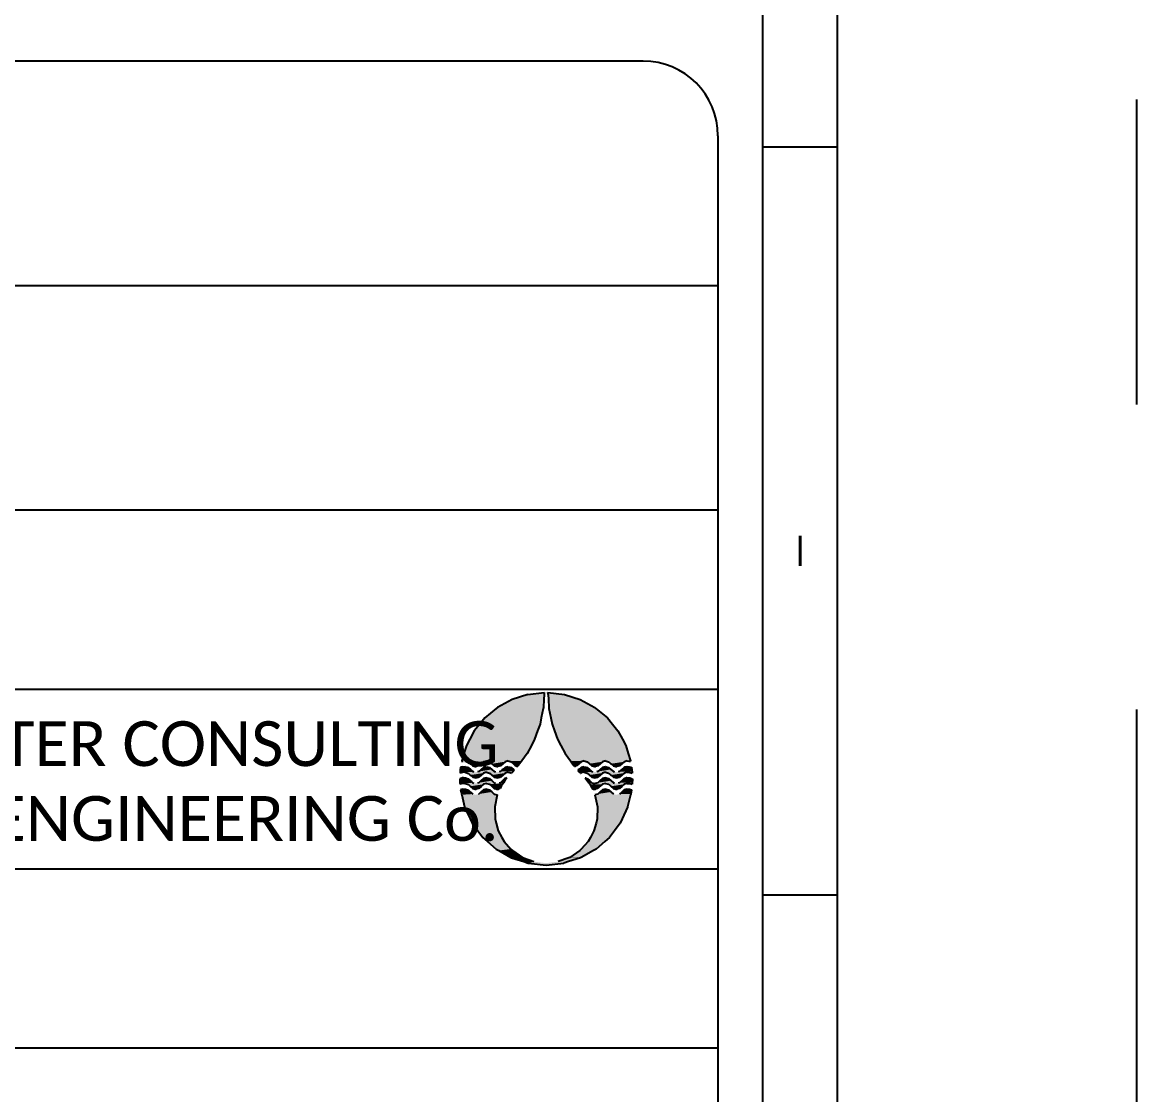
# Model space of a CAD drawing. Extents: x 0 to 9506, y 0 to 789.
# Drawn here: x 9456.565 to 9460.291, y 762.91 to 766.494 of the extents above; entities that cross this region are included whole.
import ezdxf
from ezdxf.enums import TextEntityAlignment as Align

# ---------------------------------------------------------------- set-up
doc = ezdxf.new("R2010")
doc.units = 0
doc.header["$LTSCALE"] = 3
doc.header["$MEASUREMENT"] = 0
doc.linetypes.add('CENTER', pattern=[2, 1.25, -0.25, 0.25, -0.25])
doc.layers.add('DIM', color=7, linetype='CONTINUOUS')
doc.layers.add('KD', color=3, linetype='CONTINUOUS')
doc.styles.add('Legend', font='calibri.ttf')
doc.styles.get("Standard").update_dxf_attribs({"font": 'romans.shx'})
doc.styles.add('TX', font='TXT.shx')

# ---------------------------------------------------------------- blocks, each defined once
blk = doc.blocks.new('*U412')
at = {"layer": 'KD', "color": 4, "linetype": 'Continuous'}
for p, q in [((61.52, 64.778), (61.353, 64.725)), ((61.695, 64.799), (61.52, 64.778)), ((61.694, 64.778), (61.691, 64.725)), ((61.694, 64.778), (61.695, 64.799)), ((61.735, 64.799), (61.736, 64.778)), ((61.91, 64.778), (61.735, 64.799)), ((61.736, 64.778), (61.739, 64.725)), ((61.91, 64.778), (62.077, 64.725)), ((61.186, 64.629), (61.064, 64.528)), ((61.199, 64.64), (61.186, 64.629)), ((61.353, 64.725), (61.199, 64.64)), ((61.685, 64.629), (61.664, 64.528)), ((61.686, 64.64), (61.685, 64.629)), ((61.691, 64.725), (61.686, 64.64)), ((61.739, 64.725), (61.744, 64.64)), ((61.744, 64.64), (61.745, 64.629)), ((61.745, 64.629), (61.766, 64.528)), ((62.077, 64.725), (62.231, 64.64)), ((62.231, 64.64), (62.245, 64.629)), ((62.245, 64.629), (62.366, 64.528)), ((61.064, 64.528), (61.01, 64.462)), ((61.664, 64.528), (61.651, 64.462)), ((61.766, 64.528), (61.779, 64.462)), ((62.366, 64.528), (62.42, 64.462)), ((60.953, 64.391), (60.905, 64.302)), ((61.01, 64.462), (60.953, 64.391)), ((61.626, 64.391), (61.593, 64.302)), ((61.651, 64.462), (61.626, 64.391)), ((61.779, 64.462), (61.805, 64.391)), ((61.805, 64.391), (61.837, 64.302)), ((62.42, 64.462), (62.477, 64.391)), ((62.477, 64.391), (62.525, 64.302)), ((60.905, 64.302), (60.87, 64.236)), ((61.593, 64.302), (61.559, 64.236)), ((61.837, 64.302), (61.871, 64.236)), ((62.525, 64.302), (62.56, 64.236)), ((60.843, 64.151), (60.819, 64.072)), ((60.87, 64.236), (60.843, 64.151)), ((61.514, 64.151), (61.456, 64.072)), ((61.559, 64.236), (61.514, 64.151)), ((61.871, 64.236), (61.916, 64.151)), ((61.916, 64.151), (61.974, 64.072)), ((62.56, 64.236), (62.587, 64.151)), ((62.587, 64.151), (62.611, 64.072)), ((60.836, 64.071), (60.818, 64.068)), ((60.818, 64.068), (60.819, 64.071)), ((60.819, 64.072), (60.819, 64.071)), ((60.854, 64.072), (60.836, 64.071)), ((60.854, 64.072), (60.882, 64.064)), ((60.882, 64.064), (60.887, 64.063)), ((60.887, 64.063), (60.91, 64.042)), ((60.91, 64.042), (60.912, 64.04)), ((60.912, 64.04), (60.936, 64.02)), ((60.936, 64.02), (60.937, 64.02)), ((60.937, 64.02), (60.963, 64.013)), ((60.999, 64.02), (60.973, 64.013)), ((61.001, 64.02), (60.999, 64.02)), ((61.024, 64.04), (61.001, 64.02)), ((61.026, 64.042), (61.024, 64.04)), ((61.049, 64.063), (61.026, 64.042)), ((61.051, 64.064), (61.049, 64.063)), ((61.083, 64.072), (61.051, 64.064)), ((61.083, 64.072), (61.115, 64.064)), ((61.115, 64.064), (61.14, 64.042)), ((61.14, 64.042), (61.165, 64.02)), ((61.165, 64.02), (61.192, 64.013)), ((61.23, 64.02), (61.202, 64.013)), ((61.255, 64.042), (61.23, 64.02)), ((61.28, 64.064), (61.255, 64.042)), ((61.312, 64.072), (61.28, 64.064)), ((61.312, 64.072), (61.344, 64.064)), ((61.344, 64.064), (61.369, 64.042)), ((61.369, 64.042), (61.388, 64.023)), ((61.388, 64.023), (61.398, 64.02)), ((61.413, 64.013), (61.398, 64.02)), ((61.418, 64.02), (61.413, 64.013)), ((61.421, 64.023), (61.418, 64.02)), ((61.434, 64.042), (61.421, 64.023)), ((61.45, 64.064), (61.434, 64.042)), ((61.456, 64.072), (61.45, 64.064)), ((61.974, 64.072), (61.98, 64.064)), ((61.98, 64.064), (61.996, 64.042)), ((61.996, 64.042), (62.01, 64.023)), ((62.01, 64.023), (62.012, 64.02)), ((62.017, 64.013), (62.012, 64.02)), ((62.032, 64.02), (62.017, 64.013)), ((62.042, 64.023), (62.032, 64.02)), ((62.061, 64.042), (62.042, 64.023)), ((62.086, 64.064), (62.061, 64.042)), ((62.118, 64.072), (62.086, 64.064)), ((62.118, 64.072), (62.151, 64.064)), ((62.151, 64.064), (62.176, 64.042)), ((62.176, 64.042), (62.2, 64.02)), ((62.2, 64.02), (62.228, 64.013)), ((62.265, 64.02), (62.238, 64.013)), ((62.29, 64.042), (62.265, 64.02)), ((62.315, 64.064), (62.29, 64.042)), ((62.347, 64.072), (62.315, 64.064)), ((62.347, 64.072), (62.349, 64.071)), ((62.349, 64.071), (62.38, 64.064)), ((62.38, 64.064), (62.381, 64.063)), ((62.381, 64.063), (62.405, 64.042)), ((62.405, 64.042), (62.406, 64.04)), ((62.406, 64.04), (62.429, 64.02)), ((62.429, 64.02), (62.431, 64.02)), ((62.431, 64.02), (62.457, 64.013)), ((62.493, 64.02), (62.467, 64.013)), ((62.494, 64.02), (62.493, 64.02)), ((62.518, 64.04), (62.494, 64.02)), ((62.52, 64.042), (62.518, 64.04)), ((62.544, 64.063), (62.52, 64.042)), ((62.548, 64.064), (62.544, 64.063)), ((62.575, 64.071), (62.548, 64.064)), ((62.612, 64.068), (62.594, 64.071)), ((62.611, 64.072), (62.611, 64.071)), ((62.611, 64.071), (62.612, 64.068)), ((60.802, 63.951), (60.801, 63.943)), ((60.827, 63.951), (60.801, 63.943)), ((60.801, 63.943), (60.801, 63.943)), ((60.801, 63.943), (60.801, 63.943)), ((60.804, 63.974), (60.802, 63.96)), ((60.802, 63.96), (60.802, 63.957)), ((60.802, 63.957), (60.802, 63.952)), ((60.802, 63.952), (60.802, 63.951)), ((60.807, 64.003), (60.804, 63.981)), ((60.804, 63.981), (60.804, 63.974)), ((60.83, 64.011), (60.807, 64.005)), ((60.807, 64.005), (60.807, 64.003)), ((60.854, 63.952), (60.827, 63.951)), ((60.854, 64.012), (60.83, 64.011)), ((60.858, 64.011), (60.854, 64.012)), ((60.854, 63.952), (60.882, 63.944)), ((60.858, 64.011), (60.878, 64.005)), ((60.878, 64.005), (60.887, 64.003)), ((60.882, 63.944), (60.887, 63.943)), ((60.887, 64.003), (60.912, 63.981)), ((60.887, 63.943), (60.91, 63.922)), ((60.91, 63.922), (60.912, 63.921)), ((60.912, 63.981), (60.92, 63.974)), ((60.912, 63.921), (60.936, 63.9)), ((60.92, 63.974), (60.937, 63.96)), ((60.936, 63.9), (60.937, 63.9)), ((60.937, 63.96), (60.948, 63.957)), ((60.968, 63.893), (60.937, 63.9)), ((60.968, 64.012), (60.963, 64.013)), ((60.973, 64.013), (60.968, 64.012)), ((60.999, 63.9), (60.968, 63.893)), ((61.001, 63.96), (60.988, 63.957)), ((61.001, 63.9), (60.999, 63.9)), ((61.026, 63.982), (61.001, 63.96)), ((61.024, 63.921), (61.001, 63.9)), ((61.026, 63.922), (61.024, 63.921)), ((61.051, 64.004), (61.026, 63.982)), ((61.049, 63.943), (61.026, 63.922)), ((61.051, 63.944), (61.049, 63.943)), ((61.078, 64.011), (61.051, 64.004)), ((61.083, 63.952), (61.051, 63.944)), ((61.083, 64.012), (61.078, 64.011)), ((61.087, 64.011), (61.083, 64.012)), ((61.083, 63.952), (61.115, 63.944)), ((61.087, 64.011), (61.115, 64.004)), ((61.115, 64.004), (61.14, 63.982)), ((61.115, 63.944), (61.14, 63.922)), ((61.14, 63.982), (61.165, 63.96)), ((61.14, 63.922), (61.165, 63.9)), ((61.165, 63.96), (61.177, 63.957)), ((61.165, 63.9), (61.167, 63.9)), ((61.197, 63.893), (61.167, 63.9)), ((61.197, 64.012), (61.192, 64.013)), ((61.202, 64.013), (61.197, 64.012)), ((61.228, 63.9), (61.197, 63.893)), ((61.23, 63.96), (61.217, 63.957)), ((61.23, 63.9), (61.228, 63.9)), ((61.244, 63.973), (61.23, 63.96)), ((61.255, 63.922), (61.23, 63.9)), ((61.249, 63.977), (61.244, 63.973)), ((61.255, 63.982), (61.249, 63.977)), ((61.28, 64.004), (61.255, 63.982)), ((61.28, 63.944), (61.255, 63.922)), ((61.307, 64.011), (61.28, 64.004)), ((61.312, 63.952), (61.28, 63.944)), ((61.312, 64.012), (61.307, 64.011)), ((61.316, 64.011), (61.312, 64.012)), ((61.312, 63.952), (61.331, 63.95)), ((61.316, 64.011), (61.344, 64.004)), ((61.331, 63.95), (61.346, 63.943)), ((61.344, 64.004), (61.369, 63.982)), ((61.348, 63.942), (61.346, 63.943)), ((61.349, 63.943), (61.348, 63.942)), ((61.355, 63.95), (61.349, 63.943)), ((61.358, 63.952), (61.355, 63.95)), ((61.363, 63.957), (61.358, 63.952)), ((61.366, 63.96), (61.363, 63.957)), ((61.377, 63.973), (61.366, 63.96)), ((61.369, 63.982), (61.373, 63.977)), ((61.373, 63.977), (61.377, 63.973)), ((62.057, 63.977), (62.053, 63.973)), ((62.053, 63.973), (62.065, 63.96)), ((62.061, 63.982), (62.057, 63.977)), ((62.086, 64.004), (62.061, 63.982)), ((62.065, 63.96), (62.067, 63.957)), ((62.067, 63.957), (62.072, 63.952)), ((62.072, 63.952), (62.075, 63.95)), ((62.075, 63.95), (62.081, 63.943)), ((62.082, 63.942), (62.081, 63.943)), ((62.084, 63.943), (62.082, 63.942)), ((62.099, 63.95), (62.084, 63.943)), ((62.114, 64.011), (62.086, 64.004)), ((62.118, 63.952), (62.099, 63.95)), ((62.118, 64.012), (62.114, 64.011)), ((62.123, 64.011), (62.118, 64.012)), ((62.118, 63.952), (62.151, 63.944)), ((62.123, 64.011), (62.151, 64.004)), ((62.151, 64.004), (62.176, 63.982)), ((62.151, 63.944), (62.176, 63.922)), ((62.176, 63.982), (62.181, 63.977)), ((62.176, 63.922), (62.2, 63.9)), ((62.181, 63.977), (62.186, 63.973)), ((62.186, 63.973), (62.2, 63.96)), ((62.2, 63.96), (62.213, 63.957)), ((62.2, 63.9), (62.202, 63.9)), ((62.233, 63.893), (62.202, 63.9)), ((62.233, 64.012), (62.228, 64.013)), ((62.238, 64.013), (62.233, 64.012)), ((62.263, 63.9), (62.233, 63.893)), ((62.265, 63.96), (62.253, 63.957)), ((62.265, 63.9), (62.263, 63.9)), ((62.29, 63.982), (62.265, 63.96)), ((62.29, 63.922), (62.265, 63.9)), ((62.315, 64.004), (62.29, 63.982)), ((62.315, 63.944), (62.29, 63.922)), ((62.343, 64.011), (62.315, 64.004)), ((62.347, 63.952), (62.315, 63.944)), ((62.347, 64.012), (62.343, 64.011)), ((62.352, 64.011), (62.347, 64.012)), ((62.347, 63.952), (62.38, 63.944)), ((62.352, 64.011), (62.38, 64.004)), ((62.38, 64.004), (62.405, 63.982)), ((62.38, 63.944), (62.381, 63.943)), ((62.381, 63.943), (62.405, 63.922)), ((62.405, 63.982), (62.429, 63.96)), ((62.405, 63.922), (62.406, 63.921)), ((62.406, 63.921), (62.429, 63.9)), ((62.429, 63.96), (62.442, 63.957)), ((62.429, 63.9), (62.431, 63.9)), ((62.462, 63.893), (62.431, 63.9)), ((62.462, 64.012), (62.457, 64.013)), ((62.467, 64.013), (62.462, 64.012)), ((62.493, 63.9), (62.462, 63.893)), ((62.493, 63.96), (62.482, 63.957)), ((62.51, 63.974), (62.493, 63.96)), ((62.494, 63.9), (62.493, 63.9)), ((62.518, 63.921), (62.494, 63.9)), ((62.518, 63.981), (62.51, 63.974)), ((62.544, 64.003), (62.518, 63.981)), ((62.52, 63.922), (62.518, 63.921)), ((62.544, 63.943), (62.52, 63.922)), ((62.552, 64.005), (62.544, 64.003)), ((62.548, 63.944), (62.544, 63.943)), ((62.576, 63.952), (62.548, 63.944)), ((62.572, 64.011), (62.552, 64.005)), ((62.576, 64.012), (62.572, 64.011)), ((62.6, 64.011), (62.576, 64.012)), ((62.576, 63.952), (62.603, 63.951)), ((62.6, 64.011), (62.623, 64.005)), ((62.603, 63.951), (62.629, 63.943)), ((62.623, 64.005), (62.623, 64.003)), ((62.623, 64.003), (62.626, 63.981)), ((62.626, 63.981), (62.627, 63.974)), ((62.627, 63.974), (62.628, 63.96)), ((62.628, 63.96), (62.628, 63.957)), ((62.628, 63.957), (62.628, 63.952)), ((62.628, 63.952), (62.628, 63.951)), ((62.628, 63.951), (62.629, 63.943)), ((62.629, 63.943), (62.629, 63.943)), ((62.629, 63.943), (62.629, 63.943)), ((60.802, 63.883), (60.799, 63.882)), ((60.799, 63.882), (60.799, 63.861)), ((60.799, 63.861), (60.8, 63.853)), ((60.8, 63.853), (60.8, 63.84)), ((60.8, 63.84), (60.8, 63.837)), ((60.8, 63.837), (60.801, 63.833)), ((60.801, 63.833), (60.801, 63.831)), ((60.801, 63.831), (60.801, 63.824)), ((60.827, 63.831), (60.801, 63.824)), ((60.801, 63.824), (60.801, 63.824)), ((60.801, 63.824), (60.801, 63.824)), ((60.826, 63.891), (60.802, 63.883)), ((60.837, 63.891), (60.826, 63.891)), ((60.854, 63.833), (60.827, 63.831)), ((60.854, 63.893), (60.837, 63.891)), ((60.858, 63.891), (60.854, 63.893)), ((60.854, 63.833), (60.882, 63.825)), ((60.858, 63.891), (60.86, 63.891)), ((60.86, 63.891), (60.887, 63.883)), ((60.882, 63.825), (60.887, 63.824)), ((60.887, 63.883), (60.888, 63.882)), ((60.887, 63.824), (60.91, 63.803)), ((60.888, 63.882), (60.912, 63.861)), ((60.91, 63.803), (60.912, 63.801)), ((60.912, 63.861), (60.922, 63.853)), ((60.912, 63.801), (60.936, 63.781)), ((60.922, 63.853), (60.937, 63.84)), ((60.936, 63.781), (60.937, 63.781)), ((60.937, 63.84), (60.949, 63.837)), ((60.937, 63.781), (60.962, 63.774)), ((60.999, 63.781), (60.974, 63.774)), ((61.001, 63.841), (60.987, 63.837)), ((61.001, 63.781), (60.999, 63.781)), ((61.026, 63.863), (61.001, 63.841)), ((61.024, 63.801), (61.001, 63.781)), ((61.026, 63.803), (61.024, 63.801)), ((61.051, 63.885), (61.026, 63.863)), ((61.049, 63.824), (61.026, 63.803)), ((61.051, 63.825), (61.049, 63.824)), ((61.078, 63.891), (61.051, 63.885)), ((61.083, 63.833), (61.051, 63.825)), ((61.083, 63.893), (61.078, 63.891)), ((61.087, 63.891), (61.083, 63.893)), ((61.083, 63.833), (61.115, 63.825)), ((61.087, 63.891), (61.115, 63.885)), ((61.115, 63.885), (61.14, 63.863)), ((61.115, 63.825), (61.14, 63.803)), ((61.14, 63.863), (61.165, 63.841)), ((61.14, 63.803), (61.165, 63.781)), ((61.165, 63.841), (61.179, 63.837)), ((61.165, 63.781), (61.175, 63.779)), ((61.179, 63.837), (61.197, 63.833)), ((61.216, 63.837), (61.197, 63.833)), ((61.23, 63.841), (61.216, 63.837)), ((61.226, 63.781), (61.225, 63.779)), ((61.239, 63.803), (61.226, 63.781)), ((61.255, 63.863), (61.23, 63.841)), ((61.251, 63.825), (61.239, 63.803)), ((61.256, 63.833), (61.251, 63.825)), ((61.274, 63.881), (61.255, 63.863)), ((61.259, 63.837), (61.256, 63.833)), ((61.261, 63.841), (61.259, 63.837)), ((61.278, 63.863), (61.261, 63.841)), ((61.298, 63.891), (61.274, 63.881)), ((61.292, 63.881), (61.278, 63.863)), ((61.299, 63.891), (61.292, 63.881)), ((61.299, 63.891), (61.298, 63.891)), ((61.299, 63.891), (61.299, 63.891)), ((62.131, 63.891), (62.131, 63.891)), ((62.133, 63.891), (62.131, 63.891)), ((62.131, 63.891), (62.138, 63.881)), ((62.133, 63.891), (62.156, 63.881)), ((62.138, 63.881), (62.152, 63.863)), ((62.152, 63.863), (62.169, 63.841)), ((62.156, 63.881), (62.176, 63.863)), ((62.169, 63.841), (62.172, 63.837)), ((62.172, 63.837), (62.174, 63.833)), ((62.174, 63.833), (62.179, 63.825)), ((62.176, 63.863), (62.2, 63.841)), ((62.179, 63.825), (62.191, 63.803)), ((62.191, 63.803), (62.204, 63.781)), ((62.2, 63.841), (62.214, 63.837)), ((62.204, 63.781), (62.205, 63.779)), ((62.265, 63.841), (62.251, 63.837)), ((62.265, 63.781), (62.256, 63.779)), ((62.29, 63.863), (62.265, 63.841)), ((62.29, 63.803), (62.265, 63.781)), ((62.315, 63.885), (62.29, 63.863)), ((62.315, 63.825), (62.29, 63.803)), ((62.343, 63.891), (62.315, 63.885)), ((62.347, 63.833), (62.315, 63.825)), ((62.347, 63.893), (62.343, 63.891)), ((62.352, 63.891), (62.347, 63.893)), ((62.347, 63.833), (62.38, 63.825)), ((62.352, 63.891), (62.38, 63.885)), ((62.38, 63.885), (62.405, 63.863)), ((62.38, 63.825), (62.381, 63.824)), ((62.381, 63.824), (62.405, 63.803)), ((62.405, 63.863), (62.429, 63.841)), ((62.405, 63.803), (62.406, 63.801)), ((62.406, 63.801), (62.429, 63.781)), ((62.429, 63.841), (62.443, 63.837)), ((62.429, 63.781), (62.431, 63.781)), ((62.431, 63.781), (62.456, 63.774)), ((62.493, 63.781), (62.468, 63.774)), ((62.493, 63.84), (62.481, 63.837)), ((62.508, 63.853), (62.493, 63.84)), ((62.494, 63.781), (62.493, 63.781)), ((62.518, 63.801), (62.494, 63.781)), ((62.518, 63.861), (62.508, 63.853)), ((62.542, 63.882), (62.518, 63.861)), ((62.52, 63.803), (62.518, 63.801)), ((62.544, 63.824), (62.52, 63.803)), ((62.544, 63.883), (62.542, 63.882)), ((62.57, 63.891), (62.544, 63.883)), ((62.548, 63.825), (62.544, 63.824)), ((62.576, 63.833), (62.548, 63.825)), ((62.572, 63.891), (62.57, 63.891)), ((62.576, 63.893), (62.572, 63.891)), ((62.593, 63.891), (62.576, 63.893)), ((62.576, 63.833), (62.603, 63.831)), ((62.593, 63.891), (62.604, 63.891)), ((62.603, 63.831), (62.629, 63.824)), ((62.604, 63.891), (62.628, 63.883)), ((62.628, 63.883), (62.631, 63.882)), ((62.63, 63.833), (62.629, 63.831)), ((62.629, 63.831), (62.629, 63.824)), ((62.629, 63.824), (62.629, 63.824)), ((62.629, 63.824), (62.629, 63.824)), ((62.631, 63.853), (62.63, 63.84)), ((62.63, 63.84), (62.63, 63.837)), ((62.63, 63.837), (62.63, 63.833)), ((62.631, 63.882), (62.631, 63.861)), ((62.631, 63.861), (62.631, 63.853)), ((60.83, 63.772), (60.807, 63.766)), ((60.807, 63.766), (60.807, 63.764)), ((60.807, 63.764), (60.812, 63.742)), ((60.812, 63.742), (60.817, 63.721)), ((60.817, 63.721), (60.819, 63.713)), ((60.819, 63.713), (60.849, 63.586)), ((60.854, 63.773), (60.83, 63.772)), ((60.858, 63.772), (60.854, 63.773)), ((60.858, 63.772), (60.879, 63.766)), ((60.879, 63.766), (60.887, 63.764)), ((60.887, 63.764), (60.912, 63.742)), ((60.912, 63.742), (60.937, 63.721)), ((60.968, 63.773), (60.962, 63.774)), ((60.974, 63.774), (60.968, 63.773)), ((61.001, 63.721), (60.999, 63.721)), ((61.026, 63.743), (61.001, 63.721)), ((61.051, 63.765), (61.026, 63.743)), ((61.078, 63.772), (61.051, 63.765)), ((61.083, 63.773), (61.078, 63.772)), ((61.088, 63.772), (61.083, 63.773)), ((61.088, 63.772), (61.115, 63.765)), ((61.115, 63.765), (61.14, 63.743)), ((61.14, 63.743), (61.165, 63.721)), ((61.165, 63.721), (61.167, 63.721)), ((61.167, 63.721), (61.197, 63.713)), ((61.197, 63.713), (61.17, 63.586)), ((61.175, 63.779), (61.192, 63.774)), ((61.197, 63.773), (61.192, 63.774)), ((61.211, 63.774), (61.197, 63.773)), ((61.225, 63.779), (61.211, 63.774)), ((62.205, 63.779), (62.219, 63.774)), ((62.233, 63.773), (62.219, 63.774)), ((62.239, 63.774), (62.233, 63.773)), ((62.263, 63.721), (62.233, 63.713)), ((62.233, 63.713), (62.26, 63.586)), ((62.256, 63.779), (62.239, 63.774)), ((62.265, 63.721), (62.263, 63.721)), ((62.29, 63.743), (62.265, 63.721)), ((62.315, 63.765), (62.29, 63.743)), ((62.343, 63.772), (62.315, 63.765)), ((62.347, 63.773), (62.343, 63.772)), ((62.352, 63.772), (62.347, 63.773)), ((62.352, 63.772), (62.38, 63.765)), ((62.38, 63.765), (62.405, 63.743)), ((62.405, 63.743), (62.429, 63.721)), ((62.429, 63.721), (62.431, 63.721)), ((62.462, 63.773), (62.456, 63.774)), ((62.468, 63.774), (62.462, 63.773)), ((62.518, 63.742), (62.493, 63.721)), ((62.544, 63.764), (62.518, 63.742)), ((62.551, 63.766), (62.544, 63.764)), ((62.572, 63.772), (62.551, 63.766)), ((62.576, 63.773), (62.572, 63.772)), ((62.6, 63.772), (62.576, 63.773)), ((62.611, 63.713), (62.581, 63.586)), ((62.6, 63.772), (62.623, 63.766)), ((62.613, 63.721), (62.611, 63.713)), ((62.618, 63.742), (62.613, 63.721)), ((62.623, 63.764), (62.618, 63.742)), ((62.623, 63.766), (62.623, 63.764)), ((60.849, 63.586), (60.85, 63.583)), ((60.85, 63.583), (60.909, 63.456)), ((61.17, 63.586), (61.17, 63.583)), ((61.17, 63.583), (61.173, 63.456)), ((62.26, 63.583), (62.257, 63.456)), ((62.26, 63.586), (62.26, 63.583)), ((62.58, 63.583), (62.521, 63.456)), ((62.581, 63.586), (62.58, 63.583)), ((60.909, 63.456), (60.93, 63.412)), ((61.173, 63.456), (61.185, 63.412)), ((62.257, 63.456), (62.245, 63.412)), ((62.521, 63.456), (62.5, 63.412)), ((60.93, 63.412), (60.99, 63.331)), ((60.99, 63.331), (61.043, 63.261)), ((61.185, 63.412), (61.207, 63.331)), ((61.207, 63.331), (61.245, 63.261)), ((62.223, 63.331), (62.185, 63.261)), ((62.245, 63.412), (62.223, 63.331)), ((62.44, 63.331), (62.387, 63.261)), ((62.5, 63.412), (62.44, 63.331)), ((61.043, 63.261), (61.093, 63.217)), ((61.093, 63.217), (61.184, 63.137)), ((61.245, 63.261), (61.269, 63.217)), ((61.269, 63.217), (61.342, 63.137)), ((62.161, 63.217), (62.088, 63.137)), ((62.185, 63.261), (62.161, 63.217)), ((62.337, 63.217), (62.246, 63.137)), ((62.387, 63.261), (62.337, 63.217)), ((61.184, 63.137), (61.213, 63.121)), ((61.213, 63.121), (61.341, 63.048)), ((61.342, 63.137), (61.357, 63.121)), ((61.357, 63.121), (61.464, 63.048)), ((62.073, 63.121), (61.966, 63.048)), ((62.088, 63.137), (62.073, 63.121)), ((62.218, 63.121), (62.089, 63.048)), ((62.246, 63.137), (62.218, 63.121)), ((61.341, 63.048), (61.348, 63.044)), ((61.348, 63.044), (61.478, 63.003)), ((61.464, 63.048), (61.475, 63.044)), ((61.475, 63.044), (61.586, 63.003)), ((61.478, 63.003), (61.526, 62.987)), ((61.526, 62.987), (61.528, 62.987)), ((61.715, 62.967), (61.528, 62.987)), ((61.902, 62.987), (61.715, 62.967)), ((61.955, 63.044), (61.844, 63.003)), ((61.904, 62.987), (61.902, 62.987)), ((61.952, 63.003), (61.904, 62.987)), ((62.082, 63.044), (61.952, 63.003)), ((61.966, 63.048), (61.955, 63.044)), ((62.089, 63.048), (62.082, 63.044))]:
    blk.add_line(p, q, dxfattribs=at)
for points in [[(61.52, 64.778), (61.353, 64.725), (61.691, 64.725)], [(61.695, 64.799), (61.52, 64.778), (61.694, 64.778)], [(61.735, 64.799), (61.736, 64.778), (61.91, 64.778)], [(61.736, 64.778), (61.739, 64.725), (62.077, 64.725)], [(61.186, 64.629), (61.064, 64.528), (61.664, 64.528)], [(61.199, 64.64), (61.186, 64.629), (61.685, 64.629)], [(61.353, 64.725), (61.199, 64.64), (61.686, 64.64)], [(61.739, 64.725), (61.744, 64.64), (62.231, 64.64)], [(61.744, 64.64), (61.745, 64.629), (62.245, 64.629)], [(61.745, 64.629), (61.766, 64.528), (62.366, 64.528)], [(61.064, 64.528), (61.01, 64.462), (61.651, 64.462)], [(61.766, 64.528), (61.779, 64.462), (62.42, 64.462)], [(60.953, 64.391), (60.905, 64.302), (61.593, 64.302)], [(61.01, 64.462), (60.953, 64.391), (61.626, 64.391)], [(61.779, 64.462), (61.805, 64.391), (62.477, 64.391)], [(61.805, 64.391), (61.837, 64.302), (62.525, 64.302)], [(60.905, 64.302), (60.87, 64.236), (61.559, 64.236)], [(61.837, 64.302), (61.871, 64.236), (62.56, 64.236)], [(60.843, 64.151), (60.819, 64.072), (61.456, 64.072)], [(60.87, 64.236), (60.843, 64.151), (61.514, 64.151)], [(61.871, 64.236), (61.916, 64.151), (62.587, 64.151)], [(61.916, 64.151), (61.974, 64.072), (62.611, 64.072)], [(60.819, 64.072), (60.819, 64.071), (60.836, 64.071)], [(60.854, 64.072), (60.882, 64.064), (61.051, 64.064)], [(60.882, 64.064), (60.887, 64.063), (61.049, 64.063)], [(60.887, 64.063), (60.91, 64.042), (61.026, 64.042)], [(60.91, 64.042), (60.912, 64.04), (61.024, 64.04)], [(60.912, 64.04), (60.936, 64.02), (61.001, 64.02)], [(60.936, 64.02), (60.937, 64.02), (60.999, 64.02)], [(60.937, 64.02), (60.963, 64.013), (60.973, 64.013)], [(61.083, 64.072), (61.115, 64.064), (61.28, 64.064)], [(61.115, 64.064), (61.14, 64.042), (61.255, 64.042)], [(61.14, 64.042), (61.165, 64.02), (61.23, 64.02)], [(61.165, 64.02), (61.192, 64.013), (61.202, 64.013)], [(61.312, 64.072), (61.344, 64.064), (61.45, 64.064)], [(61.344, 64.064), (61.369, 64.042), (61.434, 64.042)], [(61.369, 64.042), (61.388, 64.023), (61.421, 64.023)], [(61.388, 64.023), (61.398, 64.02), (61.418, 64.02)], [(61.974, 64.072), (61.98, 64.064), (62.086, 64.064)], [(61.98, 64.064), (61.996, 64.042), (62.061, 64.042)], [(61.996, 64.042), (62.01, 64.023), (62.042, 64.023)], [(62.01, 64.023), (62.012, 64.02), (62.032, 64.02)], [(62.118, 64.072), (62.151, 64.064), (62.315, 64.064)], [(62.151, 64.064), (62.176, 64.042), (62.29, 64.042)], [(62.176, 64.042), (62.2, 64.02), (62.265, 64.02)], [(62.2, 64.02), (62.228, 64.013), (62.238, 64.013)], [(62.347, 64.072), (62.349, 64.071), (62.575, 64.071)], [(62.349, 64.071), (62.38, 64.064), (62.548, 64.064)], [(62.38, 64.064), (62.381, 64.063), (62.544, 64.063)], [(62.381, 64.063), (62.405, 64.042), (62.52, 64.042)], [(62.405, 64.042), (62.406, 64.04), (62.518, 64.04)], [(62.406, 64.04), (62.429, 64.02), (62.494, 64.02)], [(62.429, 64.02), (62.431, 64.02), (62.493, 64.02)], [(62.431, 64.02), (62.457, 64.013), (62.467, 64.013)], [(62.576, 64.072), (62.594, 64.071), (62.611, 64.071)], [(60.802, 63.951), (60.801, 63.943), (60.801, 63.943)], [(60.804, 63.974), (60.802, 63.96), (60.937, 63.96)], [(60.802, 63.96), (60.802, 63.957), (60.948, 63.957)], [(60.802, 63.957), (60.802, 63.952), (60.968, 63.952)], [(60.802, 63.952), (60.802, 63.951), (60.827, 63.951)], [(60.807, 64.003), (60.804, 63.981), (60.912, 63.981)], [(60.804, 63.981), (60.804, 63.974), (60.92, 63.974)], [(60.83, 64.011), (60.807, 64.005), (60.878, 64.005)], [(60.807, 64.005), (60.807, 64.003), (60.887, 64.003)], [(60.854, 64.012), (60.83, 64.011), (60.858, 64.011)], [(60.854, 63.952), (60.882, 63.944), (61.051, 63.944)], [(60.882, 63.944), (60.887, 63.943), (61.049, 63.943)], [(60.887, 63.943), (60.91, 63.922), (61.026, 63.922)], [(60.91, 63.922), (60.912, 63.921), (61.024, 63.921)], [(60.912, 63.921), (60.936, 63.9), (61.001, 63.9)], [(60.936, 63.9), (60.937, 63.9), (60.999, 63.9)], [(60.988, 63.957), (60.968, 63.952), (61.197, 63.952)], [(61.001, 63.96), (60.988, 63.957), (61.177, 63.957)], [(61.026, 63.982), (61.001, 63.96), (61.165, 63.96)], [(61.051, 64.004), (61.026, 63.982), (61.14, 63.982)], [(61.078, 64.011), (61.051, 64.004), (61.115, 64.004)], [(61.083, 64.012), (61.078, 64.011), (61.087, 64.011)], [(61.083, 63.952), (61.115, 63.944), (61.28, 63.944)], [(61.115, 63.944), (61.14, 63.922), (61.255, 63.922)], [(61.14, 63.922), (61.165, 63.9), (61.23, 63.9)], [(61.165, 63.9), (61.167, 63.9), (61.228, 63.9)], [(61.217, 63.957), (61.197, 63.952), (61.358, 63.952)], [(61.23, 63.96), (61.217, 63.957), (61.363, 63.957)], [(61.244, 63.973), (61.23, 63.96), (61.366, 63.96)], [(61.249, 63.977), (61.244, 63.973), (61.377, 63.973)], [(61.255, 63.982), (61.249, 63.977), (61.373, 63.977)], [(61.28, 64.004), (61.255, 63.982), (61.369, 63.982)], [(61.307, 64.011), (61.28, 64.004), (61.344, 64.004)], [(61.312, 64.012), (61.307, 64.011), (61.316, 64.011)], [(61.312, 63.952), (61.331, 63.95), (61.355, 63.95)], [(61.331, 63.95), (61.346, 63.943), (61.349, 63.943)], [(62.057, 63.977), (62.053, 63.973), (62.186, 63.973)], [(62.053, 63.973), (62.065, 63.96), (62.2, 63.96)], [(62.061, 63.982), (62.057, 63.977), (62.181, 63.977)], [(62.086, 64.004), (62.061, 63.982), (62.176, 63.982)], [(62.065, 63.96), (62.067, 63.957), (62.213, 63.957)], [(62.067, 63.957), (62.072, 63.952), (62.233, 63.952)], [(62.072, 63.952), (62.075, 63.95), (62.099, 63.95)], [(62.075, 63.95), (62.081, 63.943), (62.084, 63.943)], [(62.114, 64.011), (62.086, 64.004), (62.151, 64.004)], [(62.118, 64.012), (62.114, 64.011), (62.123, 64.011)], [(62.118, 63.952), (62.151, 63.944), (62.315, 63.944)], [(62.151, 63.944), (62.176, 63.922), (62.29, 63.922)], [(62.176, 63.922), (62.2, 63.9), (62.265, 63.9)], [(62.2, 63.9), (62.202, 63.9), (62.263, 63.9)], [(62.253, 63.957), (62.233, 63.952), (62.462, 63.952)], [(62.265, 63.96), (62.253, 63.957), (62.442, 63.957)], [(62.29, 63.982), (62.265, 63.96), (62.429, 63.96)], [(62.315, 64.004), (62.29, 63.982), (62.405, 63.982)], [(62.343, 64.011), (62.315, 64.004), (62.38, 64.004)], [(62.347, 64.012), (62.343, 64.011), (62.352, 64.011)], [(62.347, 63.952), (62.38, 63.944), (62.548, 63.944)], [(62.38, 63.944), (62.381, 63.943), (62.544, 63.943)], [(62.381, 63.943), (62.405, 63.922), (62.52, 63.922)], [(62.405, 63.922), (62.406, 63.921), (62.518, 63.921)], [(62.406, 63.921), (62.429, 63.9), (62.494, 63.9)], [(62.429, 63.9), (62.431, 63.9), (62.493, 63.9)], [(62.482, 63.957), (62.462, 63.952), (62.628, 63.952)], [(62.493, 63.96), (62.482, 63.957), (62.628, 63.957)], [(62.51, 63.974), (62.493, 63.96), (62.628, 63.96)], [(62.518, 63.981), (62.51, 63.974), (62.627, 63.974)], [(62.544, 64.003), (62.518, 63.981), (62.626, 63.981)], [(62.552, 64.005), (62.544, 64.003), (62.623, 64.003)], [(62.572, 64.011), (62.552, 64.005), (62.623, 64.005)], [(62.576, 64.012), (62.572, 64.011), (62.6, 64.011)], [(62.576, 63.952), (62.603, 63.951), (62.628, 63.951)], [(62.603, 63.951), (62.629, 63.943), (62.629, 63.943)], [(60.802, 63.883), (60.799, 63.882), (60.888, 63.882)], [(60.799, 63.882), (60.799, 63.861), (60.912, 63.861)], [(60.799, 63.861), (60.8, 63.853), (60.922, 63.853)], [(60.8, 63.853), (60.8, 63.84), (60.937, 63.84)], [(60.8, 63.84), (60.8, 63.837), (60.949, 63.837)], [(60.8, 63.837), (60.801, 63.833), (60.968, 63.833)], [(60.801, 63.833), (60.801, 63.831), (60.827, 63.831)], [(60.801, 63.831), (60.801, 63.824), (60.801, 63.824)], [(60.826, 63.891), (60.802, 63.883), (60.887, 63.883)], [(60.837, 63.891), (60.826, 63.891), (60.86, 63.891)], [(60.854, 63.893), (60.837, 63.891), (60.858, 63.891)], [(60.854, 63.833), (60.882, 63.825), (61.051, 63.825)], [(60.882, 63.825), (60.887, 63.824), (61.049, 63.824)], [(60.887, 63.824), (60.91, 63.803), (61.026, 63.803)], [(60.91, 63.803), (60.912, 63.801), (61.024, 63.801)], [(60.912, 63.801), (60.936, 63.781), (61.001, 63.781)], [(60.936, 63.781), (60.937, 63.781), (60.999, 63.781)], [(60.937, 63.781), (60.962, 63.774), (60.974, 63.774)], [(60.987, 63.837), (60.968, 63.833), (61.197, 63.833)], [(61.001, 63.841), (60.987, 63.837), (61.179, 63.837)], [(61.026, 63.863), (61.001, 63.841), (61.165, 63.841)], [(61.051, 63.885), (61.026, 63.863), (61.14, 63.863)], [(61.078, 63.891), (61.051, 63.885), (61.115, 63.885)], [(61.083, 63.893), (61.078, 63.891), (61.087, 63.891)], [(61.083, 63.833), (61.115, 63.825), (61.251, 63.825)], [(61.115, 63.825), (61.14, 63.803), (61.239, 63.803)], [(61.14, 63.803), (61.165, 63.781), (61.226, 63.781)], [(61.165, 63.781), (61.175, 63.779), (61.225, 63.779)], [(61.216, 63.837), (61.197, 63.833), (61.256, 63.833)], [(61.23, 63.841), (61.216, 63.837), (61.259, 63.837)], [(61.255, 63.863), (61.23, 63.841), (61.261, 63.841)], [(61.274, 63.881), (61.255, 63.863), (61.278, 63.863)], [(61.298, 63.891), (61.274, 63.881), (61.292, 63.881)], [(61.299, 63.891), (61.298, 63.891), (61.299, 63.891)], [(62.131, 63.891), (62.131, 63.891), (62.133, 63.891)], [(62.131, 63.891), (62.138, 63.881), (62.156, 63.881)], [(62.138, 63.881), (62.152, 63.863), (62.176, 63.863)], [(62.152, 63.863), (62.169, 63.841), (62.2, 63.841)], [(62.169, 63.841), (62.172, 63.837), (62.214, 63.837)], [(62.172, 63.837), (62.174, 63.833), (62.233, 63.833)], [(62.174, 63.833), (62.179, 63.825), (62.315, 63.825)], [(62.179, 63.825), (62.191, 63.803), (62.29, 63.803)], [(62.191, 63.803), (62.204, 63.781), (62.265, 63.781)], [(62.204, 63.781), (62.205, 63.779), (62.256, 63.779)], [(62.251, 63.837), (62.233, 63.833), (62.462, 63.833)], [(62.265, 63.841), (62.251, 63.837), (62.443, 63.837)], [(62.29, 63.863), (62.265, 63.841), (62.429, 63.841)], [(62.315, 63.885), (62.29, 63.863), (62.405, 63.863)], [(62.343, 63.891), (62.315, 63.885), (62.38, 63.885)], [(62.347, 63.893), (62.343, 63.891), (62.352, 63.891)], [(62.347, 63.833), (62.38, 63.825), (62.548, 63.825)], [(62.38, 63.825), (62.381, 63.824), (62.544, 63.824)], [(62.381, 63.824), (62.405, 63.803), (62.52, 63.803)], [(62.405, 63.803), (62.406, 63.801), (62.518, 63.801)], [(62.406, 63.801), (62.429, 63.781), (62.494, 63.781)], [(62.429, 63.781), (62.431, 63.781), (62.493, 63.781)], [(62.431, 63.781), (62.456, 63.774), (62.468, 63.774)], [(62.481, 63.837), (62.462, 63.833), (62.63, 63.833)], [(62.493, 63.84), (62.481, 63.837), (62.63, 63.837)], [(62.508, 63.853), (62.493, 63.84), (62.63, 63.84)], [(62.518, 63.861), (62.508, 63.853), (62.631, 63.853)], [(62.542, 63.882), (62.518, 63.861), (62.631, 63.861)], [(62.544, 63.883), (62.542, 63.882), (62.631, 63.882)], [(62.57, 63.891), (62.544, 63.883), (62.628, 63.883)], [(62.572, 63.891), (62.57, 63.891), (62.604, 63.891)], [(62.576, 63.893), (62.572, 63.891), (62.593, 63.891)], [(62.576, 63.833), (62.603, 63.831), (62.629, 63.831)], [(62.603, 63.831), (62.629, 63.824), (62.629, 63.824)], [(60.83, 63.772), (60.807, 63.766), (60.879, 63.766)], [(60.807, 63.766), (60.807, 63.764), (60.887, 63.764)], [(60.807, 63.764), (60.812, 63.742), (60.912, 63.742)], [(60.812, 63.742), (60.817, 63.721), (60.937, 63.721)], [(60.817, 63.721), (60.819, 63.713), (60.968, 63.713)], [(60.819, 63.713), (60.849, 63.586), (61.17, 63.586)], [(60.854, 63.773), (60.83, 63.772), (60.858, 63.772)], [(60.999, 63.721), (60.968, 63.713), (61.197, 63.713)], [(61.001, 63.721), (60.999, 63.721), (61.167, 63.721)], [(61.026, 63.743), (61.001, 63.721), (61.165, 63.721)], [(61.051, 63.765), (61.026, 63.743), (61.14, 63.743)], [(61.078, 63.772), (61.051, 63.765), (61.115, 63.765)], [(61.083, 63.773), (61.078, 63.772), (61.088, 63.772)], [(61.175, 63.779), (61.192, 63.774), (61.211, 63.774)], [(62.205, 63.779), (62.219, 63.774), (62.239, 63.774)], [(62.263, 63.721), (62.233, 63.713), (62.462, 63.713)], [(62.233, 63.713), (62.26, 63.586), (62.581, 63.586)], [(62.265, 63.721), (62.263, 63.721), (62.431, 63.721)], [(62.29, 63.743), (62.265, 63.721), (62.429, 63.721)], [(62.315, 63.765), (62.29, 63.743), (62.405, 63.743)], [(62.343, 63.772), (62.315, 63.765), (62.38, 63.765)], [(62.347, 63.773), (62.343, 63.772), (62.352, 63.772)], [(62.493, 63.721), (62.462, 63.713), (62.611, 63.713)], [(62.518, 63.742), (62.493, 63.721), (62.613, 63.721)], [(62.544, 63.764), (62.518, 63.742), (62.618, 63.742)], [(62.551, 63.766), (62.544, 63.764), (62.623, 63.764)], [(62.572, 63.772), (62.551, 63.766), (62.623, 63.766)], [(62.576, 63.773), (62.572, 63.772), (62.6, 63.772)], [(60.849, 63.586), (60.85, 63.583), (61.17, 63.583)], [(60.85, 63.583), (60.909, 63.456), (61.173, 63.456)], [(62.26, 63.583), (62.257, 63.456), (62.521, 63.456)], [(62.26, 63.586), (62.26, 63.583), (62.58, 63.583)], [(60.909, 63.456), (60.93, 63.412), (61.185, 63.412)], [(62.257, 63.456), (62.245, 63.412), (62.5, 63.412)], [(60.93, 63.412), (60.99, 63.331), (61.207, 63.331)], [(60.99, 63.331), (61.043, 63.261), (61.245, 63.261)], [(62.223, 63.331), (62.185, 63.261), (62.387, 63.261)], [(62.245, 63.412), (62.223, 63.331), (62.44, 63.331)], [(61.043, 63.261), (61.093, 63.217), (61.269, 63.217)], [(61.093, 63.217), (61.184, 63.137), (61.342, 63.137)], [(62.161, 63.217), (62.088, 63.137), (62.246, 63.137)], [(62.185, 63.261), (62.161, 63.217), (62.337, 63.217)], [(61.184, 63.137), (61.213, 63.121), (61.357, 63.121)], [(61.213, 63.121), (61.341, 63.048), (61.464, 63.048)], [(62.073, 63.121), (61.966, 63.048), (62.089, 63.048)], [(62.088, 63.137), (62.073, 63.121), (62.218, 63.121)], [(61.341, 63.048), (61.348, 63.044), (61.475, 63.044)], [(61.348, 63.044), (61.478, 63.003), (61.586, 63.003)], [(61.478, 63.003), (61.526, 62.987), (61.715, 62.987)], [(61.526, 62.987), (61.528, 62.987), (61.902, 62.987)], [(61.844, 63.003), (61.715, 62.987), (61.904, 62.987)], [(61.955, 63.044), (61.844, 63.003), (61.952, 63.003)], [(61.966, 63.048), (61.955, 63.044), (62.082, 63.044)]]:
    blk.add_solid(points, dxfattribs=at)
at = {"layer": 'KD', "color": 4, "linetype": 'Continuous', "extrusion": (0, 0, -1)}
for points in [[(-61.52, 64.778), (-61.694, 64.778), (-61.691, 64.725)], [(-61.736, 64.778), (-61.91, 64.778), (-62.077, 64.725)], [(-61.186, 64.629), (-61.685, 64.629), (-61.664, 64.528)], [(-61.199, 64.64), (-61.686, 64.64), (-61.685, 64.629)], [(-61.353, 64.725), (-61.691, 64.725), (-61.686, 64.64)], [(-61.739, 64.725), (-62.077, 64.725), (-62.231, 64.64)], [(-61.744, 64.64), (-62.231, 64.64), (-62.245, 64.629)], [(-61.745, 64.629), (-62.245, 64.629), (-62.366, 64.528)], [(-61.064, 64.528), (-61.664, 64.528), (-61.651, 64.462)], [(-61.766, 64.528), (-62.366, 64.528), (-62.42, 64.462)], [(-60.953, 64.391), (-61.626, 64.391), (-61.593, 64.302)], [(-61.01, 64.462), (-61.651, 64.462), (-61.626, 64.391)], [(-61.779, 64.462), (-62.42, 64.462), (-62.477, 64.391)], [(-61.805, 64.391), (-62.477, 64.391), (-62.525, 64.302)], [(-60.905, 64.302), (-61.593, 64.302), (-61.559, 64.236)], [(-61.837, 64.302), (-62.525, 64.302), (-62.56, 64.236)], [(-60.843, 64.151), (-61.514, 64.151), (-61.456, 64.072)], [(-60.87, 64.236), (-61.559, 64.236), (-61.514, 64.151)], [(-61.871, 64.236), (-62.56, 64.236), (-62.587, 64.151)], [(-61.916, 64.151), (-62.587, 64.151), (-62.611, 64.072)], [(-60.819, 64.071), (-60.836, 64.071), (-60.818, 64.068)], [(-60.819, 64.072), (-60.854, 64.072), (-60.836, 64.071)], [(-60.854, 64.072), (-61.083, 64.072), (-61.051, 64.064)], [(-60.882, 64.064), (-61.051, 64.064), (-61.049, 64.063)], [(-60.887, 64.063), (-61.049, 64.063), (-61.026, 64.042)], [(-60.91, 64.042), (-61.026, 64.042), (-61.024, 64.04)], [(-60.912, 64.04), (-61.024, 64.04), (-61.001, 64.02)], [(-60.936, 64.02), (-61.001, 64.02), (-60.999, 64.02)], [(-60.937, 64.02), (-60.999, 64.02), (-60.973, 64.013)], [(-61.083, 64.072), (-61.312, 64.072), (-61.28, 64.064)], [(-61.115, 64.064), (-61.28, 64.064), (-61.255, 64.042)], [(-61.14, 64.042), (-61.255, 64.042), (-61.23, 64.02)], [(-61.165, 64.02), (-61.23, 64.02), (-61.202, 64.013)], [(-61.312, 64.072), (-61.456, 64.072), (-61.45, 64.064)], [(-61.344, 64.064), (-61.45, 64.064), (-61.434, 64.042)], [(-61.369, 64.042), (-61.434, 64.042), (-61.421, 64.023)], [(-61.388, 64.023), (-61.421, 64.023), (-61.418, 64.02)], [(-61.398, 64.02), (-61.418, 64.02), (-61.413, 64.013)], [(-61.974, 64.072), (-62.118, 64.072), (-62.086, 64.064)], [(-61.98, 64.064), (-62.086, 64.064), (-62.061, 64.042)], [(-61.996, 64.042), (-62.061, 64.042), (-62.042, 64.023)], [(-62.01, 64.023), (-62.042, 64.023), (-62.032, 64.02)], [(-62.012, 64.02), (-62.032, 64.02), (-62.017, 64.013)], [(-62.118, 64.072), (-62.347, 64.072), (-62.315, 64.064)], [(-62.151, 64.064), (-62.315, 64.064), (-62.29, 64.042)], [(-62.176, 64.042), (-62.29, 64.042), (-62.265, 64.02)], [(-62.2, 64.02), (-62.265, 64.02), (-62.238, 64.013)], [(-62.347, 64.072), (-62.576, 64.072), (-62.575, 64.071)], [(-62.349, 64.071), (-62.575, 64.071), (-62.548, 64.064)], [(-62.38, 64.064), (-62.548, 64.064), (-62.544, 64.063)], [(-62.381, 64.063), (-62.544, 64.063), (-62.52, 64.042)], [(-62.405, 64.042), (-62.52, 64.042), (-62.518, 64.04)], [(-62.406, 64.04), (-62.518, 64.04), (-62.494, 64.02)], [(-62.429, 64.02), (-62.494, 64.02), (-62.493, 64.02)], [(-62.431, 64.02), (-62.493, 64.02), (-62.467, 64.013)], [(-62.576, 64.072), (-62.611, 64.072), (-62.611, 64.071)], [(-62.594, 64.071), (-62.611, 64.071), (-62.612, 64.068)], [(-60.802, 63.951), (-60.827, 63.951), (-60.801, 63.943)], [(-60.801, 63.943), (-60.801, 63.943), (-60.801, 63.943)], [(-60.802, 63.96), (-60.937, 63.96), (-60.948, 63.957)], [(-60.802, 63.957), (-60.948, 63.957), (-60.968, 63.952)], [(-60.802, 63.952), (-60.854, 63.952), (-60.827, 63.951)], [(-60.804, 63.981), (-60.912, 63.981), (-60.92, 63.974)], [(-60.804, 63.974), (-60.92, 63.974), (-60.937, 63.96)], [(-60.807, 64.005), (-60.878, 64.005), (-60.887, 64.003)], [(-60.807, 64.003), (-60.887, 64.003), (-60.912, 63.981)], [(-60.83, 64.011), (-60.858, 64.011), (-60.878, 64.005)], [(-60.854, 63.952), (-61.083, 63.952), (-61.051, 63.944)], [(-60.882, 63.944), (-61.051, 63.944), (-61.049, 63.943)], [(-60.887, 63.943), (-61.049, 63.943), (-61.026, 63.922)], [(-60.91, 63.922), (-61.026, 63.922), (-61.024, 63.921)], [(-60.912, 63.921), (-61.024, 63.921), (-61.001, 63.9)], [(-60.936, 63.9), (-61.001, 63.9), (-60.999, 63.9)], [(-60.937, 63.9), (-60.999, 63.9), (-60.968, 63.893)], [(-60.963, 64.013), (-60.973, 64.013), (-60.968, 64.012)], [(-60.988, 63.957), (-61.177, 63.957), (-61.197, 63.952)], [(-61.001, 63.96), (-61.165, 63.96), (-61.177, 63.957)], [(-61.026, 63.982), (-61.14, 63.982), (-61.165, 63.96)], [(-61.051, 64.004), (-61.115, 64.004), (-61.14, 63.982)], [(-61.078, 64.011), (-61.087, 64.011), (-61.115, 64.004)], [(-61.083, 63.952), (-61.312, 63.952), (-61.28, 63.944)], [(-61.115, 63.944), (-61.28, 63.944), (-61.255, 63.922)], [(-61.14, 63.922), (-61.255, 63.922), (-61.23, 63.9)], [(-61.165, 63.9), (-61.23, 63.9), (-61.228, 63.9)], [(-61.167, 63.9), (-61.228, 63.9), (-61.197, 63.893)], [(-61.192, 64.013), (-61.202, 64.013), (-61.197, 64.012)], [(-61.217, 63.957), (-61.363, 63.957), (-61.358, 63.952)], [(-61.23, 63.96), (-61.366, 63.96), (-61.363, 63.957)], [(-61.244, 63.973), (-61.377, 63.973), (-61.366, 63.96)], [(-61.249, 63.977), (-61.373, 63.977), (-61.377, 63.973)], [(-61.255, 63.982), (-61.369, 63.982), (-61.373, 63.977)], [(-61.28, 64.004), (-61.344, 64.004), (-61.369, 63.982)], [(-61.307, 64.011), (-61.316, 64.011), (-61.344, 64.004)], [(-61.312, 63.952), (-61.358, 63.952), (-61.355, 63.95)], [(-61.331, 63.95), (-61.355, 63.95), (-61.349, 63.943)], [(-61.346, 63.943), (-61.349, 63.943), (-61.348, 63.942)], [(-62.053, 63.973), (-62.186, 63.973), (-62.2, 63.96)], [(-62.057, 63.977), (-62.181, 63.977), (-62.186, 63.973)], [(-62.061, 63.982), (-62.176, 63.982), (-62.181, 63.977)], [(-62.065, 63.96), (-62.2, 63.96), (-62.213, 63.957)], [(-62.067, 63.957), (-62.213, 63.957), (-62.233, 63.952)], [(-62.072, 63.952), (-62.118, 63.952), (-62.099, 63.95)], [(-62.075, 63.95), (-62.099, 63.95), (-62.084, 63.943)], [(-62.081, 63.943), (-62.084, 63.943), (-62.082, 63.942)], [(-62.086, 64.004), (-62.151, 64.004), (-62.176, 63.982)], [(-62.114, 64.011), (-62.123, 64.011), (-62.151, 64.004)], [(-62.118, 63.952), (-62.347, 63.952), (-62.315, 63.944)], [(-62.151, 63.944), (-62.315, 63.944), (-62.29, 63.922)], [(-62.176, 63.922), (-62.29, 63.922), (-62.265, 63.9)], [(-62.2, 63.9), (-62.265, 63.9), (-62.263, 63.9)], [(-62.202, 63.9), (-62.263, 63.9), (-62.233, 63.893)], [(-62.228, 64.013), (-62.238, 64.013), (-62.233, 64.012)], [(-62.253, 63.957), (-62.442, 63.957), (-62.462, 63.952)], [(-62.265, 63.96), (-62.429, 63.96), (-62.442, 63.957)], [(-62.29, 63.982), (-62.405, 63.982), (-62.429, 63.96)], [(-62.315, 64.004), (-62.38, 64.004), (-62.405, 63.982)], [(-62.343, 64.011), (-62.352, 64.011), (-62.38, 64.004)], [(-62.347, 63.952), (-62.576, 63.952), (-62.548, 63.944)], [(-62.38, 63.944), (-62.548, 63.944), (-62.544, 63.943)], [(-62.381, 63.943), (-62.544, 63.943), (-62.52, 63.922)], [(-62.405, 63.922), (-62.52, 63.922), (-62.518, 63.921)], [(-62.406, 63.921), (-62.518, 63.921), (-62.494, 63.9)], [(-62.429, 63.9), (-62.494, 63.9), (-62.493, 63.9)], [(-62.431, 63.9), (-62.493, 63.9), (-62.462, 63.893)], [(-62.457, 64.013), (-62.467, 64.013), (-62.462, 64.012)], [(-62.482, 63.957), (-62.628, 63.957), (-62.628, 63.952)], [(-62.493, 63.96), (-62.628, 63.96), (-62.628, 63.957)], [(-62.51, 63.974), (-62.627, 63.974), (-62.628, 63.96)], [(-62.518, 63.981), (-62.626, 63.981), (-62.627, 63.974)], [(-62.544, 64.003), (-62.623, 64.003), (-62.626, 63.981)], [(-62.552, 64.005), (-62.623, 64.005), (-62.623, 64.003)], [(-62.572, 64.011), (-62.6, 64.011), (-62.623, 64.005)], [(-62.576, 63.952), (-62.628, 63.952), (-62.628, 63.951)], [(-62.603, 63.951), (-62.628, 63.951), (-62.629, 63.943)], [(-62.629, 63.943), (-62.629, 63.943), (-62.629, 63.943)], [(-60.799, 63.882), (-60.888, 63.882), (-60.912, 63.861)], [(-60.799, 63.861), (-60.912, 63.861), (-60.922, 63.853)], [(-60.8, 63.853), (-60.922, 63.853), (-60.937, 63.84)], [(-60.8, 63.84), (-60.937, 63.84), (-60.949, 63.837)], [(-60.8, 63.837), (-60.949, 63.837), (-60.968, 63.833)], [(-60.801, 63.833), (-60.854, 63.833), (-60.827, 63.831)], [(-60.801, 63.831), (-60.827, 63.831), (-60.801, 63.824)], [(-60.801, 63.824), (-60.801, 63.824), (-60.801, 63.824)], [(-60.802, 63.883), (-60.887, 63.883), (-60.888, 63.882)], [(-60.826, 63.891), (-60.86, 63.891), (-60.887, 63.883)], [(-60.837, 63.891), (-60.858, 63.891), (-60.86, 63.891)], [(-60.854, 63.833), (-61.083, 63.833), (-61.051, 63.825)], [(-60.882, 63.825), (-61.051, 63.825), (-61.049, 63.824)], [(-60.887, 63.824), (-61.049, 63.824), (-61.026, 63.803)], [(-60.91, 63.803), (-61.026, 63.803), (-61.024, 63.801)], [(-60.912, 63.801), (-61.024, 63.801), (-61.001, 63.781)], [(-60.936, 63.781), (-61.001, 63.781), (-60.999, 63.781)], [(-60.937, 63.781), (-60.999, 63.781), (-60.974, 63.774)], [(-60.987, 63.837), (-61.179, 63.837), (-61.197, 63.833)], [(-61.001, 63.841), (-61.165, 63.841), (-61.179, 63.837)], [(-61.026, 63.863), (-61.14, 63.863), (-61.165, 63.841)], [(-61.051, 63.885), (-61.115, 63.885), (-61.14, 63.863)], [(-61.078, 63.891), (-61.087, 63.891), (-61.115, 63.885)], [(-61.083, 63.833), (-61.256, 63.833), (-61.251, 63.825)], [(-61.115, 63.825), (-61.251, 63.825), (-61.239, 63.803)], [(-61.14, 63.803), (-61.239, 63.803), (-61.226, 63.781)], [(-61.165, 63.781), (-61.226, 63.781), (-61.225, 63.779)], [(-61.216, 63.837), (-61.259, 63.837), (-61.256, 63.833)], [(-61.23, 63.841), (-61.261, 63.841), (-61.259, 63.837)], [(-61.255, 63.863), (-61.278, 63.863), (-61.261, 63.841)], [(-61.274, 63.881), (-61.292, 63.881), (-61.278, 63.863)], [(-61.298, 63.891), (-61.299, 63.891), (-61.292, 63.881)], [(-62.131, 63.891), (-62.133, 63.891), (-62.156, 63.881)], [(-62.138, 63.881), (-62.156, 63.881), (-62.176, 63.863)], [(-62.152, 63.863), (-62.176, 63.863), (-62.2, 63.841)], [(-62.169, 63.841), (-62.2, 63.841), (-62.214, 63.837)], [(-62.172, 63.837), (-62.214, 63.837), (-62.233, 63.833)], [(-62.174, 63.833), (-62.347, 63.833), (-62.315, 63.825)], [(-62.179, 63.825), (-62.315, 63.825), (-62.29, 63.803)], [(-62.191, 63.803), (-62.29, 63.803), (-62.265, 63.781)], [(-62.204, 63.781), (-62.265, 63.781), (-62.256, 63.779)], [(-62.251, 63.837), (-62.443, 63.837), (-62.462, 63.833)], [(-62.265, 63.841), (-62.429, 63.841), (-62.443, 63.837)], [(-62.29, 63.863), (-62.405, 63.863), (-62.429, 63.841)], [(-62.315, 63.885), (-62.38, 63.885), (-62.405, 63.863)], [(-62.343, 63.891), (-62.352, 63.891), (-62.38, 63.885)], [(-62.347, 63.833), (-62.576, 63.833), (-62.548, 63.825)], [(-62.38, 63.825), (-62.548, 63.825), (-62.544, 63.824)], [(-62.381, 63.824), (-62.544, 63.824), (-62.52, 63.803)], [(-62.405, 63.803), (-62.52, 63.803), (-62.518, 63.801)], [(-62.406, 63.801), (-62.518, 63.801), (-62.494, 63.781)], [(-62.429, 63.781), (-62.494, 63.781), (-62.493, 63.781)], [(-62.431, 63.781), (-62.493, 63.781), (-62.468, 63.774)], [(-62.481, 63.837), (-62.63, 63.837), (-62.63, 63.833)], [(-62.493, 63.84), (-62.63, 63.84), (-62.63, 63.837)], [(-62.508, 63.853), (-62.631, 63.853), (-62.63, 63.84)], [(-62.518, 63.861), (-62.631, 63.861), (-62.631, 63.853)], [(-62.542, 63.882), (-62.631, 63.882), (-62.631, 63.861)], [(-62.544, 63.883), (-62.628, 63.883), (-62.631, 63.882)], [(-62.57, 63.891), (-62.604, 63.891), (-62.628, 63.883)], [(-62.572, 63.891), (-62.593, 63.891), (-62.604, 63.891)], [(-62.576, 63.833), (-62.63, 63.833), (-62.629, 63.831)], [(-62.603, 63.831), (-62.629, 63.831), (-62.629, 63.824)], [(-62.629, 63.824), (-62.629, 63.824), (-62.629, 63.824)], [(-60.807, 63.766), (-60.879, 63.766), (-60.887, 63.764)], [(-60.807, 63.764), (-60.887, 63.764), (-60.912, 63.742)], [(-60.812, 63.742), (-60.912, 63.742), (-60.937, 63.721)], [(-60.817, 63.721), (-60.937, 63.721), (-60.968, 63.713)], [(-60.819, 63.713), (-61.197, 63.713), (-61.17, 63.586)], [(-60.83, 63.772), (-60.858, 63.772), (-60.879, 63.766)], [(-60.962, 63.774), (-60.974, 63.774), (-60.968, 63.773)], [(-60.999, 63.721), (-61.167, 63.721), (-61.197, 63.713)], [(-61.001, 63.721), (-61.165, 63.721), (-61.167, 63.721)], [(-61.026, 63.743), (-61.14, 63.743), (-61.165, 63.721)], [(-61.051, 63.765), (-61.115, 63.765), (-61.14, 63.743)], [(-61.078, 63.772), (-61.088, 63.772), (-61.115, 63.765)], [(-61.175, 63.779), (-61.225, 63.779), (-61.211, 63.774)], [(-61.192, 63.774), (-61.211, 63.774), (-61.197, 63.773)], [(-62.205, 63.779), (-62.256, 63.779), (-62.239, 63.774)], [(-62.219, 63.774), (-62.239, 63.774), (-62.233, 63.773)], [(-62.233, 63.713), (-62.611, 63.713), (-62.581, 63.586)], [(-62.263, 63.721), (-62.431, 63.721), (-62.462, 63.713)], [(-62.265, 63.721), (-62.429, 63.721), (-62.431, 63.721)], [(-62.29, 63.743), (-62.405, 63.743), (-62.429, 63.721)], [(-62.315, 63.765), (-62.38, 63.765), (-62.405, 63.743)], [(-62.343, 63.772), (-62.352, 63.772), (-62.38, 63.765)], [(-62.456, 63.774), (-62.468, 63.774), (-62.462, 63.773)], [(-62.493, 63.721), (-62.613, 63.721), (-62.611, 63.713)], [(-62.518, 63.742), (-62.618, 63.742), (-62.613, 63.721)], [(-62.544, 63.764), (-62.623, 63.764), (-62.618, 63.742)], [(-62.551, 63.766), (-62.623, 63.766), (-62.623, 63.764)], [(-62.572, 63.772), (-62.6, 63.772), (-62.623, 63.766)], [(-60.849, 63.586), (-61.17, 63.586), (-61.17, 63.583)], [(-60.85, 63.583), (-61.17, 63.583), (-61.173, 63.456)], [(-62.26, 63.586), (-62.581, 63.586), (-62.58, 63.583)], [(-62.26, 63.583), (-62.58, 63.583), (-62.521, 63.456)], [(-60.909, 63.456), (-61.173, 63.456), (-61.185, 63.412)], [(-62.257, 63.456), (-62.521, 63.456), (-62.5, 63.412)], [(-60.93, 63.412), (-61.185, 63.412), (-61.207, 63.331)], [(-60.99, 63.331), (-61.207, 63.331), (-61.245, 63.261)], [(-62.223, 63.331), (-62.44, 63.331), (-62.387, 63.261)], [(-62.245, 63.412), (-62.5, 63.412), (-62.44, 63.331)], [(-61.043, 63.261), (-61.245, 63.261), (-61.269, 63.217)], [(-61.093, 63.217), (-61.269, 63.217), (-61.342, 63.137)], [(-62.161, 63.217), (-62.337, 63.217), (-62.246, 63.137)], [(-62.185, 63.261), (-62.387, 63.261), (-62.337, 63.217)], [(-61.184, 63.137), (-61.342, 63.137), (-61.357, 63.121)], [(-61.213, 63.121), (-61.357, 63.121), (-61.464, 63.048)], [(-62.073, 63.121), (-62.218, 63.121), (-62.089, 63.048)], [(-62.088, 63.137), (-62.246, 63.137), (-62.218, 63.121)], [(-61.341, 63.048), (-61.464, 63.048), (-61.475, 63.044)], [(-61.348, 63.044), (-61.475, 63.044), (-61.586, 63.003)], [(-61.478, 63.003), (-61.586, 63.003), (-61.715, 62.987)], [(-61.526, 62.987), (-61.904, 62.987), (-61.902, 62.987)], [(-61.528, 62.987), (-61.902, 62.987), (-61.715, 62.967)], [(-61.844, 63.003), (-61.952, 63.003), (-61.904, 62.987)], [(-61.955, 63.044), (-62.082, 63.044), (-61.952, 63.003)], [(-61.966, 63.048), (-62.089, 63.048), (-62.082, 63.044)]]:
    blk.add_solid(points, dxfattribs=at)
blk = doc.blocks.new('KD')
at = {"layer": 'KD', "color": 3}
blk.add_line((58.8714, -42.4242), (58.8714, -1.2142), dxfattribs=at)
at = {"layer": 'KD', "color": 5}
for p, q in [((58.5035, -42.0563), (58.5035, -1.5822)), ((49.8199, -32.9485), (57.9148, -32.9485)), ((49.8199, -32.9485), (57.9148, -32.9485)), ((58.2827, -33.3165), (58.2827, -41.4086)), ((49.452, -34.0524), (58.2827, -34.0524)), ((49.452, -35.1562), (58.2827, -35.1562)), ((50.6394, -36.0393), (58.2827, -36.0393)), ((50.6394, -36.9224), (58.2827, -36.9224))]:
    blk.add_line(p, q, dxfattribs=at)
at = {"layer": 'KD', "color": 6}
for p, q in [((58.8714, -33.3727), (58.5035, -33.3727)), ((58.8714, -37.0522), (58.5035, -37.0522))]:
    blk.add_line(p, q, dxfattribs=at)
at = {"layer": 'KD', "color": 8, "linetype": 'CENTER', "ltscale": 2}
blk.add_lwpolyline([(-1.4718, -43.6384), (60.3432, -43.6384), (60.3432, 0), (-1.4718, 0)], close=True, dxfattribs=at)
at = {"layer": 'KD', "color": 5}
blk.add_lwpolyline([(58.2827, -37.8043), (49.452, -37.8043)], dxfattribs=at)
blk.add_arc((57.9148, -33.3165), 0.3679, 0, 90, dxfattribs=at)
at = {"layer": 'KD', "color": 4, "linetype": 'Continuous', "xscale": -0.4634490038143363, "yscale": 0.4634490038143363, "zscale": 0.4634490038143363}
blk.add_blockref('*U412', (86.0387, -66.086), dxfattribs=at)
at = {"layer": 'DIM'}
for tag, p in [('--', (55.8879, -41.6269)), ('1:', (57.5533, -41.6609)), ('--', (56.7754, -41.6609))]:
    blk.add_attdef(tag, p, '', height=0.1472, dxfattribs=at)
at = {"layer": 'KD', "color": 6, "style": 'TX'}
blk.add_text('I', height=0.1472, dxfattribs=at).set_placement((58.6875, -35.3583), align=Align.MIDDLE)
at = {"layer": 'KD', "insert": (57.2029, -36.1965), "char_height": 0.220768, "attachment_point": 3, "style": 'Legend'}
blk.add_mtext_dynamic_manual_height_columns('WATER & WASTEWATER CONSULTING\\PENGINEERING Co.', width=7.098569, gutter_width=20.142, heights=[0], dxfattribs=at)

msp = doc.modelspace()

# ---------------------------------------------------------------- block references
at = {"layer": 'DIM', "xscale": 0.6794467363194333, "yscale": 0.6794467363194333, "zscale": 0.6794467363194333}
msp.add_blockref('KD', (9419.2905, 788.7518), dxfattribs=at)

doc.saveas('drawing.dxf')
